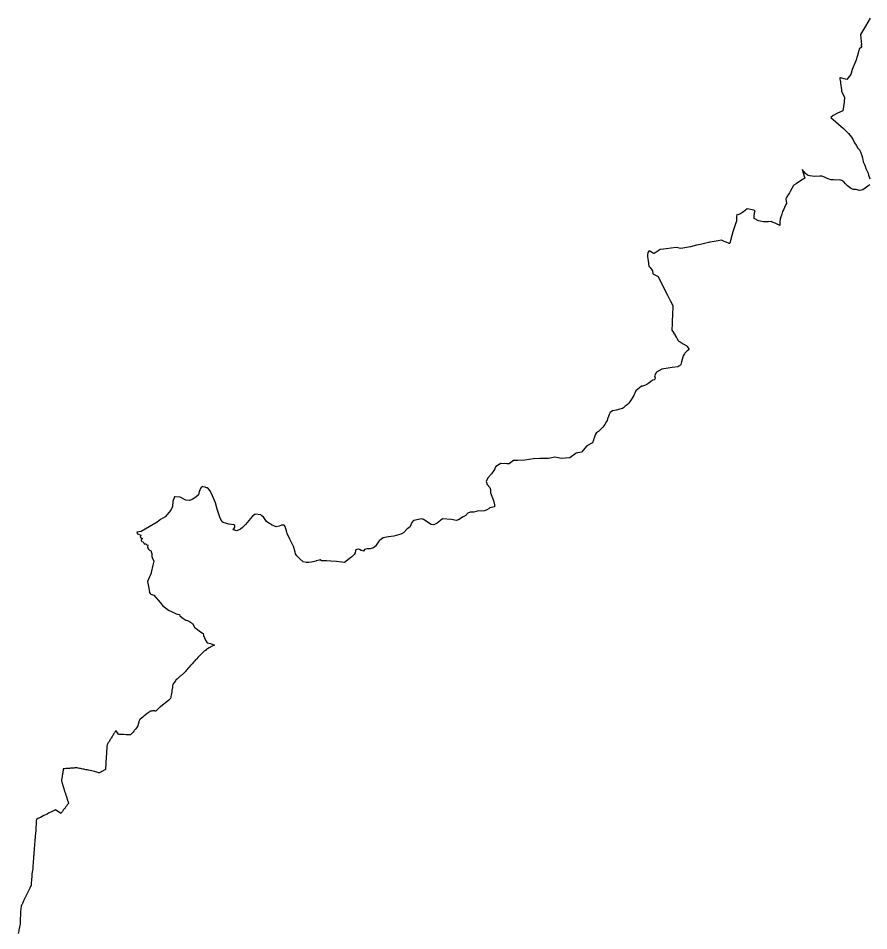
# Model space of a CAD drawing. Header units: metres. Extents: x 266537 to 373402, y 2100587 to 2182485.
# Drawn here: x 283847 to 319969, y 2139343 to 2178099 of the extents above; entities that cross this region are included whole.
import ezdxf

# ---------------------------------------------------------------- set-up
doc = ezdxf.new("R2010")
doc.units = ezdxf.units.M
doc.layers.add('DISTRICT BOUNDRY', color=86, linetype='Continuous')

msp = doc.modelspace()

# ---------------------------------------------------------------- linework, layer by layer
at = {"layer": 'DISTRICT BOUNDRY'}
for points in [[(320034, 2178099, 0), (319828, 2177758, 0), (319622, 2177411, 0), (319624, 2177396, 0), (319668, 2176970, 0), (319635, 2176950, 0), (319680, 2176883, 0), (319564, 2176784, 0), (319545, 2176736, 0), (319490, 2176512, 0), (319416, 2176283, 0), (319259, 2175927, 0), (319202, 2175712, 0), (319035, 2175492, 0), (318767, 2175571, 0), (318763, 2175571, 0), (318743, 2175569, 0), (318747, 2175518, 0), (318758, 2175455, 0), (318763, 2175419, 0), (318773, 2175342, 0), (318810, 2175052, 0), (318817, 2174989, 0), (318943, 2174749, 0), (318921, 2174539, 0), (318920, 2174531, 0), (318874, 2174165, 0), (318645, 2174072, 0), (318465, 2173965, 0), (318352, 2173885, 0), (318897, 2173418, 0), (319113, 2173200, 0), (319237, 2173055, 0), (319304, 2172937, 0), (319368, 2172808, 0), (319428, 2172709, 0), (319505, 2172580, 0), (319594, 2172496, 0), (319640, 2172386, 0), (319675, 2172269, 0), (319700, 2172164, 0), (319731, 2172001, 0), (319799, 2171857, 0), (319842, 2171718, 0), (319942, 2171517, 0), (319960, 2171428, 0), (320018, 2171282, 0)], [(320021, 2171030, 0), (319933, 2170968, 0), (319818, 2170883, 0), (319723, 2170807, 0), (319570, 2170789, 0), (319567, 2170789, 0), (319429, 2170822, 0), (319304, 2170821, 0), (319197, 2170889, 0), (319061, 2170987, 0), (318976, 2171065, 0), (318914, 2171158, 0), (318825, 2171201, 0), (318741, 2171229, 0), (318560, 2171215, 0), (318468, 2171232, 0), (318354, 2171241, 0), (318210, 2171296, 0), (318094, 2171351, 0), (317981, 2171389, 0), (317892, 2171387, 0), (317681, 2171373, 0), (317565, 2171386, 0), (317462, 2171406, 0), (317368, 2171434, 0), (317272, 2171523, 0), (317138, 2171672, 0), (317243, 2171356, 0), (317259, 2171312, 0), (317117, 2171222, 0), (316881, 2171073, 0), (316787, 2171015, 0), (316776, 2170995, 0), (316700, 2170863, 0), (316627, 2170735, 0), (316600, 2170689, 0), (316523, 2170560, 0), (316476, 2170479, 0), (316449, 2170432, 0), (316453, 2170407, 0), (316474, 2170255, 0), (316476, 2170235, 0), (316454, 2170191, 0), (316389, 2170054, 0), (316344, 2169963, 0), (316311, 2169896, 0), (316275, 2169782, 0), (316238, 2169665, 0), (316204, 2169561, 0), (316199, 2169460, 0), (316195, 2169369, 0), (316191, 2169313, 0), (316190, 2169299, 0), (315990, 2169395, 0), (315873, 2169444, 0), (315821, 2169465, 0), (315705, 2169458, 0), (315497, 2169445, 0), (315290, 2169491, 0), (315208, 2169539, 0), (315189, 2169548, 0), (315106, 2169593, 0), (315108, 2169682, 0), (315113, 2169834, 0), (315146, 2169921, 0), (315094, 2169944, 0), (314949, 2169976, 0), (314804, 2170011, 0), (314733, 2169954, 0), (314704, 2169920, 0), (314663, 2169889, 0), (314613, 2169853, 0), (314523, 2169791, 0), (314416, 2169751, 0), (314371, 2169762, 0), (314359, 2169662, 0), (314357, 2169636, 0), (314348, 2169479, 0), (314326, 2169414, 0), (314201, 2169033, 0), (314156, 2168872, 0), (314128, 2168769, 0), (314107, 2168696, 0), (314063, 2168544, 0), (314058, 2168526, 0), (314035, 2168536, 0), (313910, 2168588, 0), (313833, 2168620, 0), (313741, 2168657, 0), (313697, 2168674, 0), (313575, 2168651, 0), (313228, 2168592, 0), (313213, 2168588, 0), (313173, 2168578, 0), (313100, 2168560, 0), (312932, 2168519, 0), (312823, 2168494, 0), (312654, 2168457, 0), (312395, 2168397, 0), (311983, 2168318, 0), (311795, 2168357, 0), (311363, 2168311, 0), (311256, 2168298, 0), (311114, 2168281, 0), (310859, 2168102, 0), (310839, 2168113, 0), (310787, 2168141, 0), (310666, 2168206, 0), (310637, 2168221, 0), (310584, 2168143, 0), (310575, 2168030, 0), (310574, 2167989, 0), (310571, 2167977, 0), (310614, 2167703, 0), (310615, 2167698, 0), (310620, 2167664, 0), (310619, 2167659, 0), (310632, 2167581, 0), (310634, 2167576, 0), (310687, 2167511, 0), (310780, 2167371, 0), (310782, 2167365, 0), (310796, 2167243, 0), (311028, 2167130, 0), (311088, 2167009, 0), (311420, 2166336, 0), (311533, 2166111, 0), (311645, 2165894, 0), (311642, 2165757, 0), (311637, 2165618, 0), (311619, 2165141, 0), (311606, 2164856, 0), (311670, 2164756, 0), (311680, 2164737, 0), (311744, 2164635, 0), (311752, 2164622, 0), (311794, 2164550, 0), (311813, 2164519, 0), (311828, 2164494, 0), (311849, 2164459, 0), (311865, 2164432, 0), (311873, 2164419, 0), (311885, 2164399, 0), (311888, 2164393, 0), (311894, 2164386, 0), (311934, 2164364, 0), (311959, 2164350, 0), (311997, 2164326, 0), (312086, 2164274, 0), (312218, 2164197, 0), (312237, 2164170, 0), (312322, 2164052, 0), (312332, 2164037, 0), (312306, 2164006, 0), (312263, 2163971, 0), (312228, 2163938, 0), (312156, 2163877, 0), (312139, 2163851, 0), (312090, 2163765, 0), (312070, 2163728, 0), (312072, 2163704, 0), (312048, 2163600, 0), (312022, 2163500, 0), (311994, 2163389, 0), (311937, 2163330, 0), (311901, 2163315, 0), (311867, 2163300, 0), (311618, 2163272, 0), (311176, 2163193, 0), (310950, 2163065, 0), (310876, 2162914, 0), (310900, 2162829, 0), (310887, 2162763, 0), (310857, 2162737, 0), (310783, 2162725, 0), (310750, 2162702, 0), (310712, 2162670, 0), (310626, 2162596, 0), (310541, 2162539, 0), (310488, 2162518, 0), (310360, 2162468, 0), (310321, 2162469, 0), (310082, 2162279, 0), (310029, 2162169, 0), (310016, 2162143, 0), (310008, 2162124, 0), (309987, 2162071, 0), (309964, 2162036, 0), (309921, 2161966, 0), (309860, 2161871, 0), (309815, 2161794, 0), (309768, 2161732, 0), (309714, 2161682, 0), (309672, 2161651, 0), (309626, 2161620, 0), (309549, 2161550, 0), (309505, 2161519, 0), (309398, 2161494, 0), (309239, 2161458, 0), (309168, 2161440, 0), (309090, 2161421, 0), (309030, 2161383, 0), (308983, 2161355, 0), (308943, 2161276, 0), (308914, 2161183, 0), (308875, 2161079, 0), (308854, 2161014, 0), (308838, 2160966, 0), (308764, 2160851, 0), (308679, 2160733, 0), (308610, 2160662, 0), (308504, 2160563, 0), (308485, 2160550, 0), (308457, 2160533, 0), (308389, 2160476, 0), (308345, 2160404, 0), (308325, 2160305, 0), (308299, 2160256, 0), (308279, 2160175, 0), (308231, 2160067, 0), (307995, 2159942, 0), (307768, 2159667, 0), (307548, 2159628, 0), (307269, 2159427, 0), (307095, 2159411, 0), (306916, 2159395, 0), (306640, 2159456, 0), (306374, 2159405, 0), (306001, 2159402, 0), (305732, 2159384, 0), (305361, 2159323, 0), (305066, 2159319, 0), (304875, 2159317, 0), (304696, 2159174, 0), (304595, 2159171, 0), (304338, 2159181, 0), (304125, 2159065, 0), (304086, 2158960, 0), (304041, 2158894, 0), (303941, 2158745, 0), (303788, 2158574, 0), (303718, 2158429, 0), (303769, 2158302, 0), (303880, 2158174, 0), (303905, 2158081, 0), (303906, 2157940, 0), (304033, 2157616, 0), (304078, 2157432, 0), (304078, 2157348, 0), (303881, 2157303, 0), (303847, 2157283, 0), (303746, 2157217, 0), (303648, 2157179, 0), (303532, 2157166, 0), (303407, 2157176, 0), (303298, 2157147, 0), (303200, 2157120, 0), (303047, 2157124, 0), (302945, 2157072, 0), (302873, 2157001, 0), (302852, 2156981, 0), (302747, 2156917, 0), (302539, 2156793, 0), (302490, 2156785, 0), (302442, 2156770, 0), (302255, 2156812, 0), (301871, 2156833, 0), (301784, 2156765, 0), (301633, 2156649, 0), (301497, 2156589, 0), (301380, 2156596, 0), (301066, 2156809, 0), (300976, 2156831, 0), (300645, 2156771, 0), (300641, 2156767, 0), (300561, 2156677, 0), (300477, 2156491, 0), (300360, 2156411, 0), (300204, 2156240, 0), (300156, 2156212, 0), (300094, 2156190, 0), (299805, 2156107, 0), (299577, 2156072, 0), (299342, 2156033, 0), (299341, 2156032, 0), (299232, 2155951, 0), (299188, 2155913, 0), (299183, 2155909, 0), (299128, 2155849, 0), (299019, 2155674, 0), (299008, 2155656, 0), (298929, 2155600, 0), (298789, 2155562, 0), (298663, 2155566, 0), (298560, 2155529, 0), (298508, 2155469, 0), (298507, 2155467, 0), (298437, 2155487, 0), (298405, 2155497, 0), (298345, 2155536, 0), (298274, 2155545, 0), (298190, 2155522, 0), (298166, 2155481, 0), (298163, 2155394, 0), (298120, 2155324, 0), (298010, 2155228, 0), (297899, 2155142, 0), (297701, 2154984, 0), (297366, 2155021, 0), (297126, 2155036, 0), (296943, 2155047, 0), (296732, 2155061, 0), (296670, 2155092, 0), (296628, 2155079, 0), (296506, 2155059, 0), (296484, 2155033, 0), (296374, 2155008, 0), (296304, 2154998, 0), (296187, 2154977, 0), (296070, 2154980, 0), (295952, 2155005, 0), (295806, 2155139, 0), (295676, 2155272, 0), (295618, 2155345, 0), (295615, 2155419, 0), (295536, 2155672, 0), (295524, 2155694, 0), (295379, 2155974, 0), (295275, 2156216, 0), (295259, 2156271, 0), (295189, 2156515, 0), (295146, 2156562, 0), (295024, 2156574, 0), (294997, 2156558, 0), (294936, 2156521, 0), (294805, 2156497, 0), (294698, 2156537, 0), (294634, 2156564, 0), (294443, 2156676, 0), (294387, 2156723, 0), (294276, 2156896, 0), (294194, 2156971, 0), (294154, 2157003, 0), (293908, 2157032, 0), (293786, 2156936, 0), (293492, 2156597, 0), (293470, 2156569, 0), (293374, 2156463, 0), (293281, 2156401, 0), (293130, 2156329, 0), (292979, 2156365, 0), (293032, 2156453, 0), (293045, 2156483, 0), (293041, 2156554, 0), (292997, 2156579, 0), (292898, 2156594, 0), (292799, 2156618, 0), (292798, 2156618, 0), (292548, 2156680, 0), (292490, 2156730, 0), (292413, 2156904, 0), (292295, 2157247, 0), (292219, 2157521, 0), (292100, 2157810, 0), (292002, 2158022, 0), (291913, 2158132, 0), (291867, 2158151, 0), (291849, 2158159, 0), (291781, 2158188, 0), (291684, 2158196, 0), (291661, 2158198, 0), (291620, 2158177, 0), (291568, 2158087, 0), (291534, 2158008, 0), (291514, 2157919, 0), (291497, 2157852, 0), (291383, 2157752, 0), (291237, 2157652, 0), (291116, 2157623, 0), (290962, 2157633, 0), (290719, 2157763, 0), (290506, 2157772, 0), (290485, 2157773, 0), (290485, 2157773, 0), (290484, 2157773, 0), (290416, 2157578, 0), (290402, 2157363, 0), (290332, 2157203, 0), (290092, 2156927, 0), (289883, 2156812, 0), (289753, 2156694, 0), (289064, 2156301, 0), (288879, 2156267, 0), (288911, 2156195, 0), (289057, 2156146, 0), (289026, 2156080, 0), (289052, 2156045, 0), (289114, 2156007, 0), (289110, 2155989, 0), (289061, 2155946, 0), (289063, 2155930, 0), (289097, 2155870, 0), (289155, 2155854, 0), (289189, 2155781, 0), (289250, 2155777, 0), (289274, 2155757, 0), (289304, 2155733, 0), (289345, 2155716, 0), (289358, 2155704, 0), (289337, 2155644, 0), (289369, 2155560, 0), (289422, 2155510, 0), (289478, 2155488, 0), (289513, 2155390, 0), (289503, 2155380, 0), (289508, 2155374, 0), (289518, 2155359, 0), (289526, 2155348, 0), (289523, 2155292, 0), (289521, 2155281, 0), (289527, 2155219, 0), (289536, 2155208, 0), (289537, 2155197, 0), (289602, 2155036, 0), (289559, 2154868, 0), (289494, 2154562, 0), (289487, 2154535, 0), (289467, 2154462, 0), (289424, 2154372, 0), (289384, 2154281, 0), (289377, 2154270, 0), (289338, 2154183, 0), (289389, 2153888, 0), (289402, 2153814, 0), (289424, 2153704, 0), (289455, 2153665, 0), (289477, 2153642, 0), (289481, 2153642, 0), (289600, 2153593, 0), (289881, 2153278, 0), (289885, 2153272, 0), (289979, 2153161, 0), (290228, 2152957, 0), (290388, 2152893, 0), (290561, 2152806, 0), (290695, 2152779, 0), (290704, 2152725, 0), (290831, 2152626, 0), (290960, 2152541, 0), (291037, 2152518, 0), (291127, 2152480, 0), (291243, 2152394, 0), (291354, 2152213, 0), (291362, 2152208, 0), (291410, 2152185, 0), (291532, 2152080, 0), (291628, 2152012, 0), (291700, 2151961, 0), (291720, 2151881, 0), (291799, 2151687, 0), (291866, 2151572, 0), (292016, 2151542, 0), (292183, 2151467, 0), (292109, 2151437, 0), (292081, 2151427, 0), (292033, 2151405, 0), (292018, 2151399, 0), (292007, 2151392, 0), (291962, 2151365, 0), (291885, 2151316, 0), (291831, 2151284, 0), (291829, 2151282, 0), (291794, 2151251, 0), (291749, 2151212, 0), (291735, 2151201, 0), (291701, 2151169, 0), (291664, 2151134, 0), (291617, 2151091, 0), (291578, 2151054, 0), (291561, 2151038, 0), (291539, 2151015, 0), (291500, 2150974, 0), (291470, 2150942, 0), (291426, 2150895, 0), (291387, 2150851, 0), (291382, 2150846, 0), (291348, 2150808, 0), (291308, 2150764, 0), (291235, 2150683, 0), (291196, 2150638, 0), (291163, 2150602, 0), (291094, 2150524, 0), (291055, 2150477, 0), (291018, 2150435, 0), (290981, 2150393, 0), (290949, 2150355, 0), (290905, 2150308, 0), (290866, 2150265, 0), (290852, 2150250, 0), (290842, 2150239, 0), (290809, 2150213, 0), (290785, 2150195, 0), (290753, 2150170, 0), (290727, 2150149, 0), (290676, 2150107, 0), (290604, 2150047, 0), (290563, 2150013, 0), (290541, 2149994, 0), (290519, 2149962, 0), (290472, 2149893, 0), (290433, 2149835, 0), (290413, 2149808, 0), (290412, 2149807, 0), (290405, 2149748, 0), (290393, 2149669, 0), (290375, 2149550, 0), (290373, 2149538, 0), (290364, 2149486, 0), (290354, 2149416, 0), (290343, 2149350, 0), (290332, 2149285, 0), (290328, 2149261, 0), (290320, 2149206, 0), (290224, 2149128, 0), (289909, 2148870, 0), (289889, 2148859, 0), (289881, 2148853, 0), (289851, 2148824, 0), (289792, 2148767, 0), (289731, 2148708, 0), (289693, 2148672, 0), (289666, 2148675, 0), (289652, 2148676, 0), (289649, 2148677, 0), (289567, 2148683, 0), (289519, 2148666, 0), (289515, 2148664, 0), (289461, 2148668, 0), (289455, 2148664, 0), (289407, 2148628, 0), (289326, 2148563, 0), (289244, 2148496, 0), (289223, 2148478, 0), (289188, 2148451, 0), (289132, 2148408, 0), (289079, 2148366, 0), (289032, 2148330, 0), (289003, 2148308, 0), (288996, 2148287, 0), (288994, 2148281, 0), (288974, 2148224, 0), (288966, 2148196, 0), (288940, 2148118, 0), (288940, 2148112, 0), (288921, 2148053, 0), (288904, 2148003, 0), (288872, 2147963, 0), (288836, 2147918, 0), (288791, 2147862, 0), (288774, 2147840, 0), (288762, 2147825, 0), (288725, 2147779, 0), (288688, 2147732, 0), (288647, 2147689, 0), (288625, 2147663, 0), (288625, 2147663, 0), (288613, 2147664, 0), (288583, 2147665, 0), (288575, 2147666, 0), (288553, 2147667, 0), (288430, 2147671, 0), (288316, 2147675, 0), (288285, 2147676, 0), (288272, 2147676, 0), (288247, 2147676, 0), (288181, 2147676, 0), (288179, 2147676, 0), (288110, 2147676, 0), (288094, 2147702, 0), (288066, 2147747, 0), (288037, 2147792, 0), (288008, 2147836, 0), (287999, 2147850, 0), (287991, 2147840, 0), (287989, 2147835, 0), (287986, 2147830, 0), (287982, 2147823, 0), (287981, 2147823, 0), (287971, 2147808, 0), (287952, 2147778, 0), (287933, 2147750, 0), (287914, 2147720, 0), (287894, 2147689, 0), (287874, 2147656, 0), (287853, 2147623, 0), (287832, 2147591, 0), (287814, 2147556, 0), (287809, 2147549, 0), (287794, 2147526, 0), (287775, 2147495, 0), (287755, 2147464, 0), (287735, 2147432, 0), (287716, 2147400, 0), (287696, 2147369, 0), (287676, 2147337, 0), (287656, 2147304, 0), (287637, 2147272, 0), (287621, 2147244, 0), (287621, 2147241, 0), (287619, 2147236, 0), (287618, 2147224, 0), (287617, 2147212, 0), (287614, 2147182, 0), (287612, 2147153, 0), (287610, 2147124, 0), (287608, 2147094, 0), (287606, 2147065, 0), (287604, 2147036, 0), (287602, 2147007, 0), (287600, 2146978, 0), (287598, 2146950, 0), (287596, 2146921, 0), (287594, 2146892, 0), (287593, 2146863, 0), (287591, 2146834, 0), (287589, 2146805, 0), (287587, 2146776, 0), (287585, 2146746, 0), (287583, 2146717, 0), (287581, 2146688, 0), (287579, 2146659, 0), (287578, 2146629, 0), (287576, 2146600, 0), (287574, 2146571, 0), (287572, 2146542, 0), (287571, 2146512, 0), (287569, 2146483, 0), (287568, 2146454, 0), (287567, 2146424, 0), (287565, 2146395, 0), (287563, 2146365, 0), (287562, 2146336, 0), (287560, 2146306, 0), (287559, 2146277, 0), (287557, 2146248, 0), (287556, 2146218, 0), (287554, 2146187, 0), (287528, 2146174, 0), (287474, 2146145, 0), (287458, 2146136, 0), (287404, 2146108, 0), (287350, 2146078, 0), (287297, 2146049, 0), (287289, 2146045, 0), (287289, 2146045, 0), (287290, 2146044, 0), (287252, 2146052, 0), (287223, 2146062, 0), (287090, 2146105, 0), (286976, 2146130, 0), (286837, 2146160, 0), (286836, 2146160, 0), (286814, 2146164, 0), (286771, 2146173, 0), (286749, 2146178, 0), (286724, 2146183, 0), (286677, 2146193, 0), (286630, 2146202, 0), (286584, 2146212, 0), (286537, 2146221, 0), (286491, 2146231, 0), (286444, 2146240, 0), (286397, 2146250, 0), (286349, 2146259, 0), (286332, 2146263, 0), (286316, 2146262, 0), (286302, 2146261, 0), (286255, 2146257, 0), (286207, 2146254, 0), (286161, 2146250, 0), (286113, 2146246, 0), (286066, 2146243, 0), (286020, 2146239, 0), (285973, 2146235, 0), (285926, 2146232, 0), (285879, 2146228, 0), (285832, 2146224, 0), (285785, 2146221, 0), (285761, 2146219, 0), (285761, 2146212, 0), (285758, 2146187, 0), (285754, 2146162, 0), (285749, 2146137, 0), (285747, 2146122, 0), (285746, 2146114, 0), (285742, 2146090, 0), (285738, 2146066, 0), (285734, 2146041, 0), (285730, 2146016, 0), (285726, 2145991, 0), (285722, 2145967, 0), (285718, 2145943, 0), (285715, 2145918, 0), (285710, 2145893, 0), (285706, 2145868, 0), (285702, 2145844, 0), (285702, 2145839, 0), (285700, 2145827, 0), (285699, 2145819, 0), (285695, 2145793, 0), (285690, 2145768, 0), (285686, 2145742, 0), (285682, 2145717, 0), (285681, 2145710, 0), (285685, 2145696, 0), (285692, 2145672, 0), (285699, 2145648, 0), (285706, 2145624, 0), (285713, 2145601, 0), (285720, 2145577, 0), (285728, 2145554, 0), (285735, 2145530, 0), (285741, 2145512, 0), (285746, 2145494, 0), (285750, 2145483, 0), (285757, 2145460, 0), (285765, 2145436, 0), (285772, 2145412, 0), (285779, 2145388, 0), (285787, 2145364, 0), (285794, 2145340, 0), (285802, 2145316, 0), (285809, 2145292, 0), (285815, 2145274, 0), (285818, 2145269, 0), (285825, 2145246, 0), (285832, 2145222, 0), (285841, 2145197, 0), (285849, 2145172, 0), (285857, 2145147, 0), (285865, 2145123, 0), (285873, 2145098, 0), (285882, 2145073, 0), (285890, 2145047, 0), (285898, 2145022, 0), (285900, 2145016, 0), (285905, 2145000, 0), (285914, 2144974, 0), (285922, 2144949, 0), (285930, 2144924, 0), (285939, 2144899, 0), (285946, 2144878, 0), (285955, 2144853, 0), (285963, 2144828, 0), (285971, 2144804, 0), (285979, 2144778, 0), (285985, 2144760, 0), (285986, 2144757, 0), (285978, 2144746, 0), (285962, 2144726, 0), (285951, 2144713, 0), (285932, 2144687, 0), (285911, 2144661, 0), (285890, 2144633, 0), (285883, 2144623, 0), (285878, 2144617, 0), (285859, 2144593, 0), (285839, 2144567, 0), (285820, 2144542, 0), (285800, 2144516, 0), (285781, 2144490, 0), (285760, 2144465, 0), (285741, 2144439, 0), (285721, 2144412, 0), (285700, 2144386, 0), (285680, 2144360, 0), (285660, 2144333, 0), (285653, 2144324, 0), (285431, 2144479, 0), (285400, 2144462, 0), (285263, 2144396, 0), (285137, 2144331, 0), (285071, 2144297, 0), (284939, 2144232, 0), (284790, 2144159, 0), (284685, 2144107, 0), (284619, 2144073, 0), (284615, 2144006, 0), (284611, 2143947, 0), (284608, 2143887, 0), (284607, 2143882, 0), (284604, 2143835, 0), (284597, 2143751, 0), (284594, 2143687, 0), (284588, 2143591, 0), (284567, 2143374, 0), (284559, 2143263, 0), (284557, 2143232, 0), (284549, 2143144, 0), (284540, 2143028, 0), (284531, 2142937, 0), (284526, 2142885, 0), (284520, 2142770, 0), (284513, 2142666, 0), (284504, 2142550, 0), (284501, 2142505, 0), (284493, 2142428, 0), (284490, 2142374, 0), (284486, 2142316, 0), (284484, 2142278, 0), (284477, 2142203, 0), (284471, 2142116, 0), (284467, 2142064, 0), (284463, 2142025, 0), (284460, 2141980, 0), (284460, 2141971, 0), (284427, 2141765, 0), (284423, 2141721, 0), (284418, 2141652, 0), (284410, 2141514, 0), (284396, 2141346, 0), (284391, 2141275, 0), (284391, 2141266, 0), (284390, 2141265, 0), (284385, 2141252, 0), (284337, 2141152, 0), (284224, 2140919, 0), (284090, 2140645, 0), (284050, 2140567, 0), (284023, 2140503, 0), (284013, 2140476, 0), (283997, 2140440, 0), (283989, 2140424, 0), (283975, 2140392, 0), (283940, 2140155, 0), (283937, 2139992, 0), (283933, 2139884, 0), (283929, 2139661, 0), (283924, 2139627, 0), (283899, 2139504, 0), (283871, 2139368, 0), (283867, 2139345, 0), (283847, 2139220, 0)]]:
    msp.add_polyline3d(points, dxfattribs=at)

doc.saveas('drawing.dxf')
